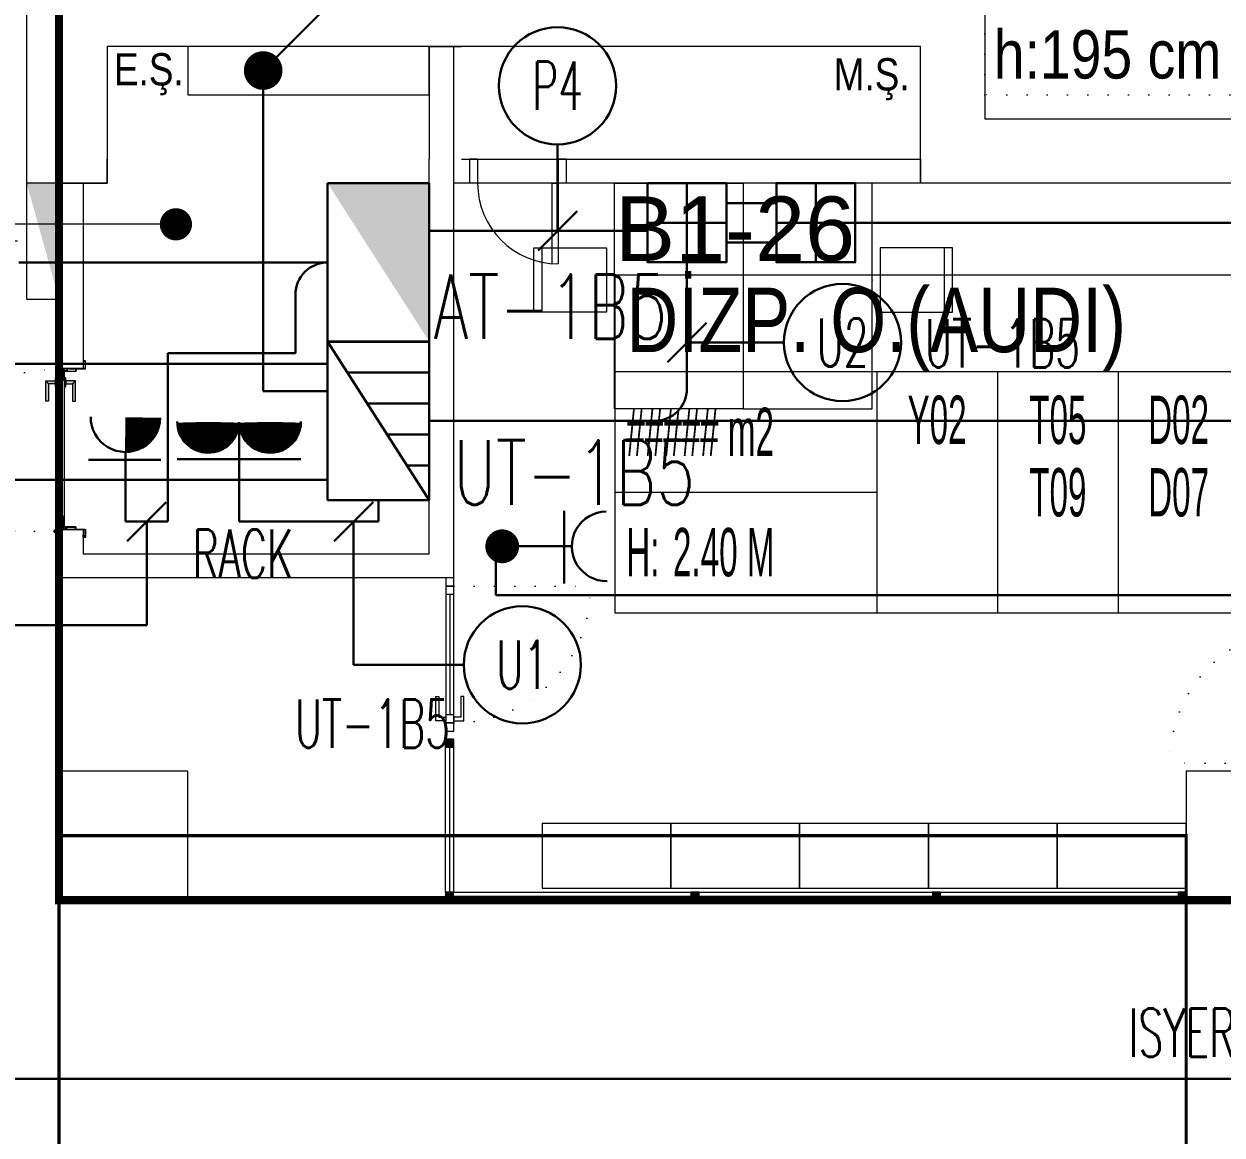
# Model space of a CAD drawing. Header units: metres. Extents: x -13194 to 152406, y -14653 to 29421.
# Drawn here: x 64418 to 65162, y 1454 to 2144 of the extents above; entities that cross this region are included whole.
import ezdxf
from ezdxf.enums import TextEntityAlignment as Align
from ezdxf.xclip import XClip

# ---------------------------------------------------------------- set-up
doc = ezdxf.new("R2010")
doc.units = ezdxf.units.M
doc.header["$LTSCALE"] = 100
doc.header["$MEASUREMENT"] = 0
doc.header["$XCLIPFRAME"] = 0
for name, pattern in [('DOT2', [0.125, 0, -0.125]), ('DOT5', [0.75, 0, -0.75]), ('HIDDEN', [0.375, 0.25, -0.125])]:
    doc.linetypes.add(name, pattern=pattern)
doc.layers.get('0').update_dxf_attribs({"color": 9, "lineweight": 9})
for name, color, linetype, lineweight in [('00', 9, 'Continuous', 9), ('01', 9, 'Continuous', 9), ('05', 9, 'Continuous', 9), ('05S', 9, 'Continuous', 9), ('06B', 9, 'Continuous', 9), ('06D', 9, 'Continuous', 9), ('10', 9, 'Continuous', 9), ('15', 9, 'Continuous', 9), ('20', 9, 'DOT2', 9), ('21', 9, 'Continuous', 9), ('21_mahal200', 9, 'Continuous', 9), ('32-ekipman', 9, 'Continuous', 9), ('E-AYDINLATMA VE PRİZ PANOSU', 7, 'Continuous', 30), ('E-DUVARA MONTE PRİZ KUTUSU', 7, 'Continuous', 30), ('E-ETANŞ PRİZ', 7, 'Continuous', 30), ('E-KABLO', 7, 'Continuous', 30), ('E-LINYE', 7, 'Continuous', 30), ('E-OK', 3, 'Continuous', 30), ('E-PRİZ', 7, 'Continuous', 30), ('E-UPS PANOSU', 7, 'Continuous', 30), ('E-ÇİFTLİ UPS PRİZ', 7, 'Continuous', 30)]:
    doc.layers.add(name, color=color, linetype=linetype, lineweight=lineweight)
doc.styles.add('Arial', font='arial.ttf', dxfattribs={"height": 2.5})
doc.styles.add('E-YAZI', font='txttw.shx')
doc.styles.add('MuuM_TEXT-STANDART', font='ARIALN.TTF')
doc.dimstyles.new('MuuM_DIM200', dxfattribs={"dimscale": 20, "dimtxt": 2, "dimasz": 1, "dimexe": 1, "dimexo": 1, "dimgap": 1, "dimtad": 1, "dimdec": 1, "dimrnd": 0.5, "dimdsep": 46, "dimtxsty": 'MuuM_TEXT-STANDART', "dimblk": 'ARCHTICK', "dimcen": 0, "dimdle": 0.15, "dimclrd": 256, "dimclre": 256, "dimclrt": 256, "dimadec": 0, "dimazin": 0, "dimtfac": 5, "dimtdec": 1, "dimtix": 1, "dimtmove": 2, "dimatfit": 3, "dimldrblk": 'DOT', "dimfxl": 3, "dimfxlon": 1, "dimtolj": 1, "dimlwd": -1, "dimlwe": -1, "dimarcsym": 0})

# ---------------------------------------------------------------- blocks, each defined once
blk = doc.blocks.new('10_DUVARA MONTE PRİZ KUTUSU')
at = {"layer": 'E-DUVARA MONTE PRİZ KUTUSU', "color": 4}
for p, q in [((0, 24.48), (0, -24.48)), ((24.48, 0), (-24.48, 0))]:
    blk.add_line(p, q, dxfattribs=at)
blk.add_lwpolyline([(-24.48, -24.48), (24.48, -24.48), (24.48, 24.48), (-24.48, 24.48)], close=True, dxfattribs=at)
blk = doc.blocks.new('100_ETANŞ PRİZ')
at = {"layer": 'E-ETANŞ PRİZ', "color": 4}
for p, q in [((-1.223, 2.136), (1.279, 2.136)), ((0, 2.4), (0, 0))]:
    blk.add_line(p, q, dxfattribs=at)
at = {"layer": 'E-ETANŞ PRİZ', "color": 4, "const_width": 1.2}
blk.add_lwpolyline([(0.01, 3, -0.414214), (-0.6, 3.59)], format="xyb", dxfattribs=at)
at = {"layer": 'E-ETANŞ PRİZ', "color": 4}
blk.add_arc((0, 3.6), 1.2, 180.7551, 0.7551, dxfattribs=at)
blk = doc.blocks.new('100_PRİZ')
at = {"layer": 'E-PRİZ', "color": 4}
for p, q in [((-1.223, 2.136), (1.279, 2.136)), ((0, 2.4), (0, 0))]:
    blk.add_line(p, q, dxfattribs=at)
blk.add_arc((0, 3.6), 1.2, 180.7551, 0.7551, dxfattribs=at)
blk = doc.blocks.new('100_AYDINLATMA VE PRİZ PANOSU')
at = {"layer": 'E-AYDINLATMA VE PRİZ PANOSU', "color": 4}
for p, q in [((-3.072, 3.948), (3.072, 3.948)), ((-3.072, 0), (-3.072, 3.948)), ((3.072, 3.948), (3.072, 0)), ((3.072, 0), (-3.072, 0))]:
    blk.add_line(p, q, dxfattribs=at)
blk.add_solid([(3.072, 0), (-3.072, 0), (-3.072, 3.948)], dxfattribs=at)
blk = doc.blocks.new('100_UPS PANOSU')
at = {"layer": 'E-UPS PANOSU', "color": 4}
for p, q in [((-3.072, 3.948), (3.072, 3.948)), ((-3.072, 0), (-3.072, 3.948)), ((3.072, 0), (-3.072, 3.948)), ((3.072, 3.948), (3.072, 0)), ((-1.872, 0), (-1.872, 3.177)), ((-0.672, 0), (-0.672, 2.406)), ((0.528, 0), (0.528, 1.635)), ((1.728, 0), (1.728, 0.864)), ((3.072, 0), (-3.072, 0))]:
    blk.add_line(p, q, dxfattribs=at)
blk = doc.blocks.new('100_ÇİFTLİ UPS PRİZ')
at = {"layer": 'E-ÇİFTLİ UPS PRİZ', "color": 4}
for p, q in [((0, 3.862), (0, 0)), ((-2.4, 2.425), (2.4, 2.425))]:
    blk.add_line(p, q, dxfattribs=at)
at = {"layer": 'E-ÇİFTLİ UPS PRİZ', "color": 4, "const_width": 1.2}
for points in [[(-1.8, 3.855, 0.97398), (-0.6, 3.855, 0.97398)], [(0.6, 3.855, 0.97398), (1.8, 3.855, 0.97398)]]:
    blk.add_lwpolyline(points, format="xyb", dxfattribs=at)
at = {"layer": 'E-ÇİFTLİ UPS PRİZ', "color": 4}
for centre, start, end in [((-1.2, 3.87), 179.6083, 359.6083), ((1.2, 3.87), 180.3917, 0.3917)]:
    blk.add_arc(centre, 1.2, start, end, dxfattribs=at)
blk = doc.blocks.new('*U205')
at = {"layer": 'E-OK', "color": 3, "linetype": 'Continuous'}
blk.add_line((-126.3, -126.2), (0, 0), dxfattribs=at)
at = {"layer": 'E-OK', "color": 4, "linetype": 'Continuous', "const_width": 30}
blk.add_lwpolyline([(-15, 0, 1), (15, 0, 1)], format="xyb", close=True, dxfattribs=at)
at = {"layer": 'E-OK', "color": 3, "linetype": 'Continuous'}
blk.add_solid([(-112.2, -140.4), (-140.4, -112.1), (-211.2, -211)], dxfattribs=at)
blk = doc.blocks.new('p-kolon_80x80')
blk.add_lwpolyline([(-40, -40), (40, -40), (40, 40), (-40, 40)], close=True)
blk = doc.blocks.new('1.bod.mimari.elk')
at = {"layer": '01'}
blk.add_lwpolyline([(8420, -6585), (8420, -6500), (8420, -6460), (8420, -6150), (9220, -6150), (9220, -6190), (8470, -6190), (8470, -6460), (9015, -6460), (9015, -6545), (9220, -6545), (9220, -6585), (8975, -6585), (8975, -6500), (8470, -6500)], dxfattribs=at)
for p in [(8480, -6990), (9180, -6990)]:
    blk.add_blockref('p-kolon_80x80', p, dxfattribs=at)
blk = doc.blocks.new('p-işyeri')
at = {"color": 0, "const_width": 2}
blk.add_lwpolyline([(200, 0), (200, 700), (-200, 700), (-200, 0)], close=True, dxfattribs=at)
blk = doc.blocks.new('gr-p-birim')
blk.add_lwpolyline([(-0.5, -0.5), (0.5, -0.5), (0.5, 0.5), (-0.5, 0.5)], close=True)
blk = doc.blocks.new('gr-p-barel kilitli kapı kolu')
at = {"layer": '05S'}
h = blk.add_hatch(color=256, dxfattribs=at)
h.paths.add_polyline_path([(1.3, 0.8), (-1.3, 0.8), (-1.3, 0.7), (1.3, 0.7)])
h.paths.add_polyline_path([(2.75, 0.7), (-2.75, 0.7), (-2.75, 0), (2.75, 0)])
h.paths.add_polyline_path([(-11.7, 4.9), (-11.7, 6.7), (0.9, 6.7), (0.9, 0.8), (-0.9, 0.8), (-0.9, 4.9)])
at = {"flags": 128}
for points in [[(-0.9, 0.8), (-0.9, 4.9), (-11.7, 4.9), (-11.7, 6.7), (0.9, 6.7), (0.9, 0.8)], [(-0.8, 5), (0.8, 6.6)]]:
    blk.add_lwpolyline(points, dxfattribs=at)
blk.add_lwpolyline([(-2.75, 0), (-2.75, 0.7), (2.75, 0.7), (2.75, 0)])
blk.add_lwpolyline([(-1.3, 0.7), (1.3, 0.7), (1.3, 0.8), (-1.3, 0.8)], close=True)
blk = doc.blocks.new('prf-scr2')
at = {"linetype": 'DOT2', "ltscale": 10}
blk.add_line((0, 0.19), (0, -1.06), dxfattribs=at)
for p, q in [((0.09, -0.24), (-0.09, -0.2)), ((-0.09, -0.24), (0.09, -0.28)), ((0.09, -0.32), (-0.09, -0.28)), ((-0.09, -0.32), (0.09, -0.36)), ((0.09, -0.4), (-0.09, -0.36)), ((-0.09, -0.4), (0.09, -0.44)), ((0.09, -0.48), (-0.09, -0.44)), ((-0.09, -0.48), (0.09, -0.52)), ((0.09, -0.56), (-0.09, -0.52)), ((-0.09, -0.56), (0.09, -0.6)), ((0.09, -0.64), (-0.09, -0.6)), ((-0.09, -0.64), (0.09, -0.68)), ((0.09, -0.72), (-0.09, -0.68)), ((-0.09, -0.72), (0.09, -0.76)), ((0.06, -0.84), (-0.08, -0.76)), ((-0.07, -0.8), (0.06, -0.84)), ((0.09, -0.17), (0, -0.15)), ((0, -0.18), (0.09, -0.2))]:
    blk.add_line(p, q)
blk.add_lwpolyline([(0.23, 0), (-0.23, 0), (-0.23, -0.01), (-0.12, -0.14), (0.12, -0.14), (0.23, -0.01), (0.23, 0)], close=True)
for points in [[(0.23, -0.01), (-0.23, -0.01)], [(-0.09, -0.14), (-0.09, -0.2), (-0.12, -0.22), (-0.12, -0.23), (-0.09, -0.24), (-0.09, -0.28), (-0.12, -0.3), (-0.12, -0.31), (-0.09, -0.32), (-0.09, -0.36), (-0.12, -0.38), (-0.12, -0.39), (-0.09, -0.4), (-0.09, -0.44), (-0.12, -0.46), (-0.12, -0.46), (-0.09, -0.48), (-0.09, -0.52), (-0.12, -0.54), (-0.12, -0.54), (-0.09, -0.56), (-0.09, -0.6), (-0.12, -0.62), (-0.12, -0.62), (-0.09, -0.64), (-0.09, -0.68), (-0.12, -0.69), (-0.12, -0.7), (-0.09, -0.72), (-0.09, -0.73), (-0.08, -0.76), (-0.1, -0.77), (-0.1, -0.78), (-0.07, -0.8), (-0.01, -0.94), (0, -0.95), (0.01, -0.94), (0.08, -0.76), (0.09, -0.76), (0.12, -0.74), (0.12, -0.73), (0.09, -0.72), (0.09, -0.68), (0.12, -0.66), (0.12, -0.66), (0.09, -0.64), (0.09, -0.6), (0.12, -0.58), (0.12, -0.58), (0.09, -0.56), (0.09, -0.52), (0.12, -0.5), (0.12, -0.5), (0.09, -0.48), (0.09, -0.44), (0.12, -0.43), (0.12, -0.42), (0.09, -0.4), (0.09, -0.36), (0.12, -0.35), (0.12, -0.34), (0.09, -0.32), (0.09, -0.28), (0.12, -0.27), (0.12, -0.26), (0.09, -0.24), (0.09, -0.2), (0.12, -0.19), (0.12, -0.18), (0.09, -0.17), (0.09, -0.14)]]:
    blk.add_lwpolyline(points)
blk = doc.blocks.new('K-SAC-01')
at = {"layer": '10'}
for points in [[(-4.6, 16.2, -0.414214), (-4.5, 16.3), (-0.1, 16.3, -0.414214), (0, 16.2), (0, 5.9), (0.2, 5.9), (0.2, 16.2, 0.414214), (-0.1, 16.5), (-4.5, 16.5, 0.414214), (-4.8, 16.2), (-4.8, 15.3, 0.414214), (-4.5, 15), (-3.4, 15), (-3.4, 15.2), (-4.5, 15.2, -0.414214), (-4.6, 15.3)], [(104.6, 16.2, 0.414214), (104.5, 16.3), (100.1, 16.3, 0.414214), (100, 16.2), (100, 5.9), (99.8, 5.9), (99.8, 16.2, -0.414214), (100.1, 16.5), (104.5, 16.5, -0.414214), (104.8, 16.2), (104.8, 15.3, -0.414214), (104.5, 15), (103.4, 15), (103.4, 15.2), (104.5, 15.2, 0.414214), (104.6, 15.3)], [(0.2, 10.3, -0.414214), (0.5, 10.6), (1.5, 10.6, -0.414214), (1.8, 10.3), (1.8, 3.9, -0.414214), (1.5, 3.6, -0.414214), (1.2, 3.9), (1.2, 4.8), (0.2, 4.8), (0.2, -1.2, -0.414214), (-0.1, -1.5), (-4.5, -1.5, -0.414214), (-4.8, -1.2), (-4.8, -0.3, -0.414214), (-4.5, 0), (-3.4, 0), (-3.4, -0.2), (-4.5, -0.2, 0.414214), (-4.6, -0.3), (-4.6, -1.2, 0.414214), (-4.5, -1.3), (-0.1, -1.3, 0.414214), (0, -1.2), (0, 5), (1.4, 5), (1.4, 3.9, 0.414214), (1.5, 3.8, 0.414214), (1.6, 3.9), (1.6, 10.3, 0.414214), (1.5, 10.4), (0.5, 10.4, 0.414214), (0.4, 10.3), (0.4, 9.4), (0.2, 9.4)], [(99.8, 10.3, 0.414214), (99.5, 10.6), (98.5, 10.6, 0.414214), (98.2, 10.3), (98.2, 3.9, 0.414214), (98.5, 3.6, 0.414214), (98.8, 3.9), (98.8, 4.8), (99.8, 4.8), (99.8, -1.2, 0.414214), (100.1, -1.5), (104.5, -1.5, 0.414214), (104.8, -1.2), (104.8, -0.3, 0.414214), (104.5, 0), (103.4, 0), (103.4, -0.2), (104.5, -0.2, -0.414214), (104.6, -0.3), (104.6, -1.2, -0.414214), (104.5, -1.3), (100.1, -1.3, -0.414214), (100, -1.2), (100, 5), (98.6, 5), (98.6, 3.9, -0.414214), (98.5, 3.8, -0.414214), (98.4, 3.9), (98.4, 10.3, -0.414214), (98.5, 10.4), (99.5, 10.4, -0.414214), (99.6, 10.3), (99.6, 9.4), (99.8, 9.4)], [(-0.38, -2.01), (1, -1.37), (1, 1.5), (1.2, 1.5), (1.2, -1.5), (-0.27, -2.18, -14.796002)]]:
    blk.add_lwpolyline(points, format="xyb", close=True, dxfattribs=at)
for points in [[(98.8, 0.15), (98.8, 2.15), (99.1, 2.15), (99.1, 3.19), (1.5, 3.19), (1.5, 2.15), (1.8, 2.15), (1.8, 0.15), (1.5, 0.15), (1.5, 1.85), (1.2, 1.85), (1.2, 3.49), (99.4, 3.49), (99.4, 1.85), (99.1, 1.85), (99.1, 0.15)], [(98.8, 2.15), (98.8, 0.15), (99.4, 0.15), (99.4, -1.5), (1.2, -1.5), (1.2, 0.15), (1.8, 0.15), (1.8, 2.15), (2.1, 2.15), (2.1, -0.15), (1.5, -0.15), (1.5, -1.2), (99.1, -1.2), (99.1, -0.15), (98.5, -0.15), (98.5, 2.15), (98.8, 2.15)]]:
    blk.add_lwpolyline(points, dxfattribs=at)
for points in [[(2.1, 3), (8.1, 3), (8.1, -1), (2.1, -1)], [(2.4, 2.7), (7.8, 2.7), (7.8, -0.7), (2.4, -0.7)], [(98.5, 3), (92.5, 3), (92.5, -1), (98.5, -1)], [(98.2, 2.7), (92.8, 2.7), (92.8, -0.7), (98.2, -0.7)]]:
    blk.add_lwpolyline(points, close=True, dxfattribs=at)
blk.add_circle((-0.95, -2.5), 0.55, dxfattribs=at)
at = {"layer": '20', "linetype": 'HIDDEN'}
for points in [[(-0.2, -1.3), (-0.2, 0), (-1.7, 0), (-1.7, -1.3)], [(-0.4, -1.99), (-0.4, -0.2), (-1.5, -0.2), (-1.5, -1.99)]]:
    blk.add_lwpolyline(points, dxfattribs=at)
at = {"layer": '20'}
blk.add_lwpolyline([(-0.95, -2.5), (-0.95, -102.85)], dxfattribs=at)
blk.add_arc((-0.95, -2.5), 100.35, 270, 1.51314, dxfattribs=at)
at = {"layer": '06B'}
blk.add_blockref('gr-p-barel kilitli kapı kolu', (91.4, 3.51), dxfattribs=at)
at = {"layer": '06B', "xscale": -1, "rotation": 180}
blk.add_blockref('gr-p-barel kilitli kapı kolu', (91.4, -1.51), dxfattribs=at)
at = {"layer": '10', "xscale": -1, "rotation": 90}
blk.add_blockref('prf-scr2', (1.5, 1), dxfattribs=at)
at = {"layer": '10', "rotation": 270}
blk.add_blockref('prf-scr2', (99.1, 1.22), dxfattribs=at)
blk = doc.blocks.new('p-al-01')
at = {"layer": '06B'}
for points in [[(27.05, 4.35), (27.05, 10.6), (42.05, 10.6), (42.05, 8.72), (29.3, 8.72), (29.3, 8.72), (29.3, 4.35), (27.05, 4.35)], [(27.05, -0.65), (27.05, -6.9), (42.05, -6.9), (42.05, -5.03), (29.3, -5.03), (29.3, -5.03), (29.3, -0.65), (27.05, -0.65)]]:
    blk.add_lwpolyline(points, dxfattribs=at)
at = {"layer": '06D'}
for p, q in [((115.67, 4.35), (28.8, 4.35)), ((28.8, -0.65), (115.67, -0.65))]:
    blk.add_line(p, q, dxfattribs=at)
at = {"layer": '10'}
for points in [[(25.67, -0.65), (25.67, 4.35), (20.67, 4.35), (20.67, -0.65)], [(30.67, -0.65), (30.67, 4.35), (25.67, 4.35), (25.67, -0.65)], [(110.67, -0.65), (110.67, 4.35), (105.67, 4.35), (105.67, -0.65)], [(115.67, -0.65), (115.67, 4.35), (110.67, 4.35), (110.67, -0.65)]]:
    blk.add_lwpolyline(points, close=True, dxfattribs=at)
at = {"layer": '15'}
blk.add_lwpolyline([(105.67, 1.85), (30.67, 1.85)], dxfattribs=at)
at = {"layer": '20'}
blk.add_lwpolyline([(110.67, -0.65), (110.67, -85.65)], dxfattribs=at)
blk.add_arc((110.67, -0.65), 85, 180, 270, dxfattribs=at)
blk = doc.blocks.new('prf-10x10')
blk.add_lwpolyline([(-5, -5), (5, -5), (5, 5), (-5, 5)], close=True)
at = {"color": 255}
blk.add_solid([(-5, -5), (5, -5), (-5, 5), (5, 5)], dxfattribs=at)
at = {"layer": '10'}
blk.add_point((0, 0), dxfattribs=at)
blk = doc.blocks.new('YD-72-20')
at = {"linetype": 'Continuous'}
for p, q in [((0, 0.7139), (-0.0282, 0.6343)), ((0, 0.7139), (0.0282, 0.6343)), ((0, 0.4335), (0, 0.7139)), ((0.225, 0.3547), (0, 0.4335)), ((-0.225, 0.3547), (0.225, 0.3547)), ((-0.225, 0.3547), (0, 0.276)), ((0, 0.058), (0, 0.276)), ((0.36, 0), (-0.36, 0)), ((0.36, 0), (0.36, -0.2))]:
    blk.add_line(p, q, dxfattribs=at)
blk.add_solid([(0.36, -0.2), (-0.36, 0), (-0.36, -0.2)])
blk = doc.blocks.new('b1 yan.dol')
at = {"xscale": -100, "yscale": 100, "zscale": 100, "rotation": 90}
blk.add_blockref('YD-72-20', (64420, -17502.42), dxfattribs=at)
blk = doc.blocks.new('p-sandalye')
blk.add_line((-45, 20), (-45, -20))
blk.add_lwpolyline([(-5, 20), (-50, 20), (-50, -20), (-5, -20)], close=True)
blk.add_point((0, 0.11))
blk = doc.blocks.new('p-masa_servis')
at = {"linetype": 'DOT5'}
blk.add_lwpolyline([(0, 0), (0, 0)], dxfattribs=at)
blk.add_lwpolyline([(0, 0), (0, -80), (140, -80), (140, 0)], close=True)
for p, rotation in [((60, 0), 270), ((50, -110.11), 2.073722e-10)]:
    blk.add_blockref('p-sandalye', p, dxfattribs=dict(rotation=rotation))
blk = doc.blocks.new('_ArchTick')
at = {"color": 0, "linetype": 'ByBlock', "const_width": 0.15}
blk.add_lwpolyline([(-0.5, -0.5), (0.5, 0.5)], dxfattribs=at)
blk = doc.blocks.new('_Dot')
at = {"color": 0, "linetype": 'ByBlock', "lineweight": -2}
blk.add_line((-0.5, 0), (-1, 0), dxfattribs=at)
at = {"color": 0, "linetype": 'ByBlock', "const_width": 0.5}
blk.add_lwpolyline([(-0.25, 0, 1), (0.25, 0, 1)], format="xyb", close=True, dxfattribs=at)
blk = doc.blocks.new('0_roomno2')
blk.add_lwpolyline([(19.375, -10.5), (0, -10.5), (0, 0), (19.375, 0)], close=True)
for points in [[(0, -3), (19.375, -3)], [(8.125, -3), (8.125, -10.5)], [(11.875, -3), (11.875, -10.5)], [(15.625, -3), (15.625, -10.5)], [(0, -6.75), (8.125, -6.75)]]:
    blk.add_lwpolyline(points)
at = {"style": 'MuuM_TEXT-STANDART', "width": 0.6}
blk.add_text('H:', height=1.5, dxfattribs=at).set_placement((0.35, -8.608), align=Align.MIDDLE_LEFT)
at = {"style": 'Arial'}
blk.add_attdef('ODANO', (0, 1.17), '', height=2, dxfattribs=at)
blk.add_attdef('MEKANADI', text='', height=2, dxfattribs=at).set_placement((0.35, -3), align=Align.BOTTOM_LEFT)
at = {"style": 'MuuM_TEXT-STANDART', "width": 0.6}
for tag, p in [('YER01', (10, -4.5)), ('TAVAN01', (13.75, -4.5)), ('DUVAR01', (17.5, -4.5)), ('YER02', (10, -6.75)), ('TAVAN02', (13.75, -6.75)), ('DUVAR02', (17.5, -6.75)), ('YER03', (10, -9)), ('TAVAN03', (13.75, -9)), ('DUVAR03', (17.5, -9))]:
    blk.add_attdef(tag, text='', height=1.5, dxfattribs=at).set_placement(p, align=Align.MIDDLE_CENTER)
for tag, p in [('M2', (0.35, -4.875)), ('TEMIZTAVANYUKSEKLIGI', (1.8, -8.608))]:
    blk.add_attdef(tag, text='', height=1.5, dxfattribs=at).set_placement(p, align=Align.MIDDLE_LEFT)
blk = doc.blocks.new('ttttttttttttt')
for points in [[(3983.49, -30733.6), (3983.49, -30748.6)], [(3988.49, -30733.6), (3983.49, -30733.6)], [(3988.49, -30733.6), (3988.49, -30748.6)], [(4043.49, -30733.6), (4038.49, -30733.6)], [(4038.49, -30733.6), (4038.49, -30748.6)], [(4043.49, -30733.6), (4043.49, -30748.6)], [(3988.49, -30748.6), (3983.49, -30748.6)], [(4034.49, -30748.6), (3988.49, -30748.6)], [(4034.49, -30748.6), (4034.49, -30798.6)], [(4034.49, -30748.6), (4038.49, -30748.6)], [(4043.49, -30748.6), (4038.49, -30748.6)], [(4038.49, -30748.6), (4038.49, -30798.6)]]:
    blk.add_lwpolyline(points)
blk.add_arc((4038.49, -30748.6), 50, 180, 270)
blk = doc.blocks.new('1.bod.mimari1.elk')
at = {"layer": '00'}
for p, q in [((8670, -6500), (8690, -6500)), ((8685, -6500), (8685, -6830)), ((8470, -6585), (8470, -6570)), ((8670, -6815), (8670, -6570)), ((8690, -6570), (8975, -6570)), ((8975, -6570), (8975, -6585)), ((8440, -6700), (8440, -6585)), ((8440, -6585), (8470, -6585)), ((8455, -6585), (8455, -6700)), ((8975, -6585), (8685, -6585)), ((8455, -6700), (8440, -6700)), ((8440, -6830), (8440, -6800)), ((8440, -6800), (8455, -6800)), ((8455, -6800), (8455, -6815)), ((8455, -6815), (8670, -6815)), ((8455, -6830), (8440, -6830)), ((8685, -6830), (8455, -6830)), ((8455, -6830), (8455, -6830))]:
    blk.add_line(p, q, dxfattribs=at)
blk.add_lwpolyline([(8670, -6500), (8670, -6570)], dxfattribs=at)
at = {"layer": '01'}
blk.add_lwpolyline([(8420, -6500), (8420, -6500), (8420, -6460), (8420, -6150), (9220, -6150), (9220, -6190), (8470, -6190), (8470, -6460), (9015, -6460), (9015, -6545), (9220, -6545), (9220, -6585), (8975, -6585), (8975, -6500), (8470, -6500), (8470, -6585), (8420, -6585), (8420, -6500)], dxfattribs=at)
at = {"layer": '06D'}
for points in [[(8670, -6500), (8520, -6500), (8520, -6530), (8670, -6530), (8670, -6500)], [(8670, -6500), (8520, -6500), (8520, -6530), (8670, -6530), (8670, -6500)], [(8680, -7025), (9135, -7025)], [(8680, -7030), (9135, -7030)]]:
    blk.add_lwpolyline(points, dxfattribs=at)
blk.add_lwpolyline([(8680, -6930), (8685, -6930), (8685, -7025), (8680, -7025)], close=True, dxfattribs=at)
at = {"layer": '15'}
for points in [[(8682.5, -6935), (8682.5, -7025)], [(8680, -7027.5), (9135, -7027.5)]]:
    blk.add_lwpolyline(points, dxfattribs=at)
at = {"layer": '20', "ltscale": 2, "const_width": 5}
blk.add_lwpolyline([(9920, -7030), (8440, -7030), (8440, -6150), (9920, -6150)], close=True, dxfattribs=at)
at = {"layer": '20'}
blk.add_lwpolyline([(9015, -6350), (9205, -6350), (9205, -6530), (9015, -6530)], close=True, dxfattribs=at)
blk.add_blockref('ttttttttttttt', (4711.51, 24163.6))
at = {"xscale": -1, "rotation": 270}
blk.add_blockref('K-SAC-01', (8440, -6800), dxfattribs=at)
for p, rotation in [((8684.6, -6945.67), 90), ((9215.4, -6834.33), 270)]:
    blk.add_blockref('p-al-01', p, dxfattribs=dict(rotation=rotation))
at = {"layer": '05'}
ref = blk.add_blockref('p-masa_servis', (8785, -6585), dxfattribs=dict(at, xscale=-1, rotation=90))
XClip(ref).set_block_clipping_path([(-55.5106706136, -84.5585723777), (163.3295749435, 61.9818189005)])
ref = blk.add_blockref('p-masa_servis', (8945, -6585), dxfattribs=dict(at, rotation=270))
XClip(ref).set_block_clipping_path([(-55.5106706136, -84.5585723777), (163.3295749435, 61.9818189005)])
at = {"layer": '05', "xscale": 40, "yscale": 80, "rotation": 270}
for p in [(8780, -7002.5), (8860, -7002.5), (8940, -7002.5), (9020, -7002.5), (9100, -7002.5)]:
    blk.add_blockref('gr-p-birim', p, dxfattribs=at)
at = {"layer": '06D', "color": 89, "linetype": 'HIDDEN', "true_color": 0x2e4d23, "rotation": 90}
blk.add_blockref('p-işyeri', (9140, -7190), dxfattribs=at)
at = {"layer": '10', "extrusion": (0, 0, -1), "xscale": -0.5, "yscale": 0.5, "zscale": -1, "rotation": 270}
for p in [(-8682.5, -6932.5), (-8682.5, -7027.5)]:
    blk.add_blockref('prf-10x10', p, dxfattribs=at)
at = {"layer": '10', "xscale": 0.5, "yscale": 0.5, "rotation": 90}
for p in [(8682.5, -7027.5), (8835, -7027.5), (8985, -7027.5), (9137.5, -7027.5)]:
    blk.add_blockref('prf-10x10', p, dxfattribs=at)
at = {"layer": '21_mahal200'}
ref = blk.add_blockref('0_roomno2', (8785.34, -6641.81), dxfattribs=dict(at, xscale=20, yscale=20, zscale=20))
ref.add_attrib('ODANO', 'B1-26', (8785.34, -6633.16), dxfattribs={"layer": '0', "height": 40, "style": 'Arial'})
ref.add_attrib('MEKANADI', 'DİZP. O.(AUDI)', dxfattribs={"layer": '0', "height": 40, "style": 'Arial', "width": 0.8}).set_placement((8792.34, -6701.81), align=Align.BOTTOM_LEFT)
ref.add_attrib('M2', '##### m2', dxfattribs={"layer": '0', "height": 30, "style": 'MuuM_TEXT-STANDART', "width": 0.6}).set_placement((8792.34, -6739.31), align=Align.MIDDLE_LEFT)
ref.add_attrib('TEMIZTAVANYUKSEKLIGI', '2.40 M', dxfattribs={"layer": '0', "height": 30, "style": 'MuuM_TEXT-STANDART', "width": 0.6}).set_placement((8821.34, -6813.96), align=Align.MIDDLE_LEFT)
ref.add_attrib('YER01', 'Y02', dxfattribs={"layer": '0', "height": 30, "style": 'MuuM_TEXT-STANDART', "width": 0.6}).set_placement((8985.34, -6731.81), align=Align.MIDDLE_CENTER)
ref.add_attrib('TAVAN01', 'T05', dxfattribs={"layer": '0', "height": 30, "style": 'MuuM_TEXT-STANDART', "width": 0.6}).set_placement((9060.34, -6731.81), align=Align.MIDDLE_CENTER)
ref.add_attrib('DUVAR01', 'D02', dxfattribs={"layer": '0', "height": 30, "style": 'MuuM_TEXT-STANDART', "width": 0.6}).set_placement((9135.34, -6731.81), align=Align.MIDDLE_CENTER)
ref.add_attrib('TAVAN02', 'T09', dxfattribs={"layer": '0', "height": 30, "style": 'MuuM_TEXT-STANDART', "width": 0.6}).set_placement((9060.34, -6776.81), align=Align.MIDDLE_CENTER)
ref.add_attrib('DUVAR02', 'D07', dxfattribs={"layer": '0', "height": 30, "style": 'MuuM_TEXT-STANDART', "width": 0.6}).set_placement((9135.34, -6776.81), align=Align.MIDDLE_CENTER)
at = {"layer": '32-ekipman'}
blk.add_blockref('b1 yan.dol', (-56000, 10881.42), dxfattribs=at)
at = {"layer": '21', "style": 'MuuM_TEXT-STANDART'}
for s, height, p in [('h:195 cm', 30, (9020.53, -6519.94)), ('E.Ş.', 20, (8474.18, -6524.22)), ('M.Ş.', 20, (8921.17, -6527.33))]:
    blk.add_text(s, height=height, dxfattribs=at).set_placement(p)
at = {"layer": '21_mahal200'}
blk.add_leader([(8512.63, -6610.45), (8350.71, -6610.45)], dimstyle='MuuM_DIM200', override={"dimasz": 1, "dimfxl": 10}, dxfattribs=at)

msp = doc.modelspace()

# ---------------------------------------------------------------- linework, layer by layer
at = {"layer": 'E-KABLO', "color": 4}
for p, q in [((64566.83, 2115), (64566.83, 1915.96)), ((64854.48, 2008.28), (64885.52, 2008.28)), ((64830, 1996.04), (64830, 1917.55)), ((64356.34, 1932.93), (64607.03, 1932.93)), ((64566.83, 1915.96), (64606.83, 1915.96)), ((64670, 1897.55), (65220, 1897.55)), ((64606.83, 1860.94), (63980.42, 1860.94)), ((64638.41, 1848.4), (64638.41, 1835)), ((64551.88, 1835), (64638.41, 1835)), ((63980.42, 1489.1), (66175.95, 1489.1))]:
    msp.add_line(p, q, dxfattribs=at)
at = {"layer": 'E-KABLO', "color": 6}
for p, q in [((64854.48, 2032.76), (64885.52, 2032.76)), ((64934.48, 2020.52), (65189.28, 2020.52)), ((64805.52, 2015.5), (64670, 2015.5)), ((64606.83, 1995.85), (64415, 1995.85)), ((64586.83, 1975.85), (64586.83, 1939.61)), ((64507.7, 1835), (64507.7, 1939.61)), ((64507.7, 1939.61), (64586.83, 1939.61)), ((64481.32, 1835), (64507.7, 1835)), ((64711.41, 1817.43), (64711.41, 1789.27)), ((65189.28, 1789.27), (64711.41, 1789.27))]:
    msp.add_line(p, q, dxfattribs=at)
at = {"layer": 'E-KABLO', "color": 4, "const_width": 10.5}
msp.add_lwpolyline([(64715.27, 1824.91, 1), (64715.27, 1814.41, 1)], format="xyb", close=True, dxfattribs=at)
at = {"layer": 'E-KABLO', "color": 6}
msp.add_arc((64606.83, 1975.85), 20, 90, 180, dxfattribs=at)
at = {"layer": 'E-KABLO', "color": 4}
msp.add_arc((64810, 1917.55), 20, 270, 0, dxfattribs=at)
at = {"layer": 'E-LINYE', "color": 7, "linetype": 'Continuous'}
for p, q in [((64749.62, 2069.18), (64749.62, 2015.5)), ((64737.5, 2003.38), (64761.74, 2027.62)), ((64817.88, 1934.06), (64842.12, 1958.3)), ((64890.24, 1946.18), (64830, 1946.18)), ((64482.39, 1822.88), (64506.63, 1847.12)), ((64610.84, 1822.88), (64635.08, 1847.12)), ((64494.51, 1835), (64494.51, 1770.75)), ((64622.96, 1835), (64622.96, 1746.11)), ((64494.51, 1770.75), (64364.62, 1770.75)), ((64622.96, 1746.11), (64691.37, 1746.11))]:
    msp.add_line(p, q, dxfattribs=at)
for centre in [(64749.62, 2105.56), (64926.62, 1946.18), (64727.75, 1746.11)]:
    msp.add_circle(centre, 36.38, dxfattribs=at)

# ---------------------------------------------------------------- block references
at = {"layer": '06D'}
for name in ['1.bod.mimari.elk', '1.bod.mimari1.elk']:
    msp.add_blockref(name, (56000, 8630), dxfattribs=at)
at = {"layer": 'E-AYDINLATMA VE PRİZ PANOSU', "xscale": -16, "yscale": 16, "zscale": 16, "rotation": 90}
msp.add_blockref('100_AYDINLATMA VE PRİZ PANOSU', (64670, 1995.85), dxfattribs=at)
at = {"layer": 'E-DUVARA MONTE PRİZ KUTUSU', "color": 3, "xscale": -1, "rotation": 180}
for p in [(64830, 2020.52), (64910, 2020.52)]:
    msp.add_blockref('10_DUVARA MONTE PRİZ KUTUSU', p, dxfattribs=at)
at = {"layer": 'E-ETANŞ PRİZ', "xscale": -18, "yscale": 18, "zscale": 18}
msp.add_blockref('100_ETANŞ PRİZ', (64481.32, 1835), dxfattribs=at)
at = {"layer": 'E-OK', "xscale": -0.4, "yscale": 0.4, "zscale": 0.4, "rotation": 90}
msp.add_blockref('*U205', (64566.83, 2115), dxfattribs=at)
at = {"layer": 'E-PRİZ', "xscale": 18, "yscale": 18, "zscale": 18, "rotation": 270}
msp.add_blockref('100_PRİZ', (64715.27, 1819.66), dxfattribs=at)
at = {"layer": 'E-UPS PANOSU', "xscale": -16, "yscale": 16, "zscale": 16, "rotation": 90}
msp.add_blockref('100_UPS PANOSU', (64670, 1897.55), dxfattribs=at)
at = {"layer": 'E-ÇİFTLİ UPS PRİZ', "xscale": 16, "yscale": 16, "zscale": 16}
msp.add_blockref('100_ÇİFTLİ UPS PRİZ', (64551.88, 1835), dxfattribs=at)

# ---------------------------------------------------------------- texts
at = {"layer": 'E-AYDINLATMA VE PRİZ PANOSU', "color": 4, "style": 'E-YAZI', "width": 0.7}
for s, p in [('AT-1B5', (64672.65, 1948.44)), ('UT-1B5', (64685, 1845.46))]:
    msp.add_text(s, height=40, dxfattribs=at).set_placement(p)
at = {"layer": 'E-LINYE', "color": 3, "linetype": 'Continuous', "style": 'E-YAZI', "width": 0.6}
for s, p in [('P4', (64749.62, 2105.56)), ('U2', (64926.62, 1946.18)), ('UT-1B5', (65025.9, 1945.64)), ('RACK', (64554.14, 1815)), ('U1', (64727.75, 1746.11)), ('UT-1B5', (64634.64, 1709.64))]:
    msp.add_text(s, height=30, dxfattribs=at).set_placement(p, align=Align.MIDDLE_CENTER)
at = {"layer": 'E-LINYE', "color": 30, "linetype": 'Continuous', "style": 'E-YAZI', "width": 0.6}
msp.add_text('ISYERLERI TEZGAH YERLESIMLERINE', height=30, dxfattribs=at).set_placement((65316.73, 1517.8), align=Align.MIDDLE_CENTER)

doc.saveas('drawing.dxf')
